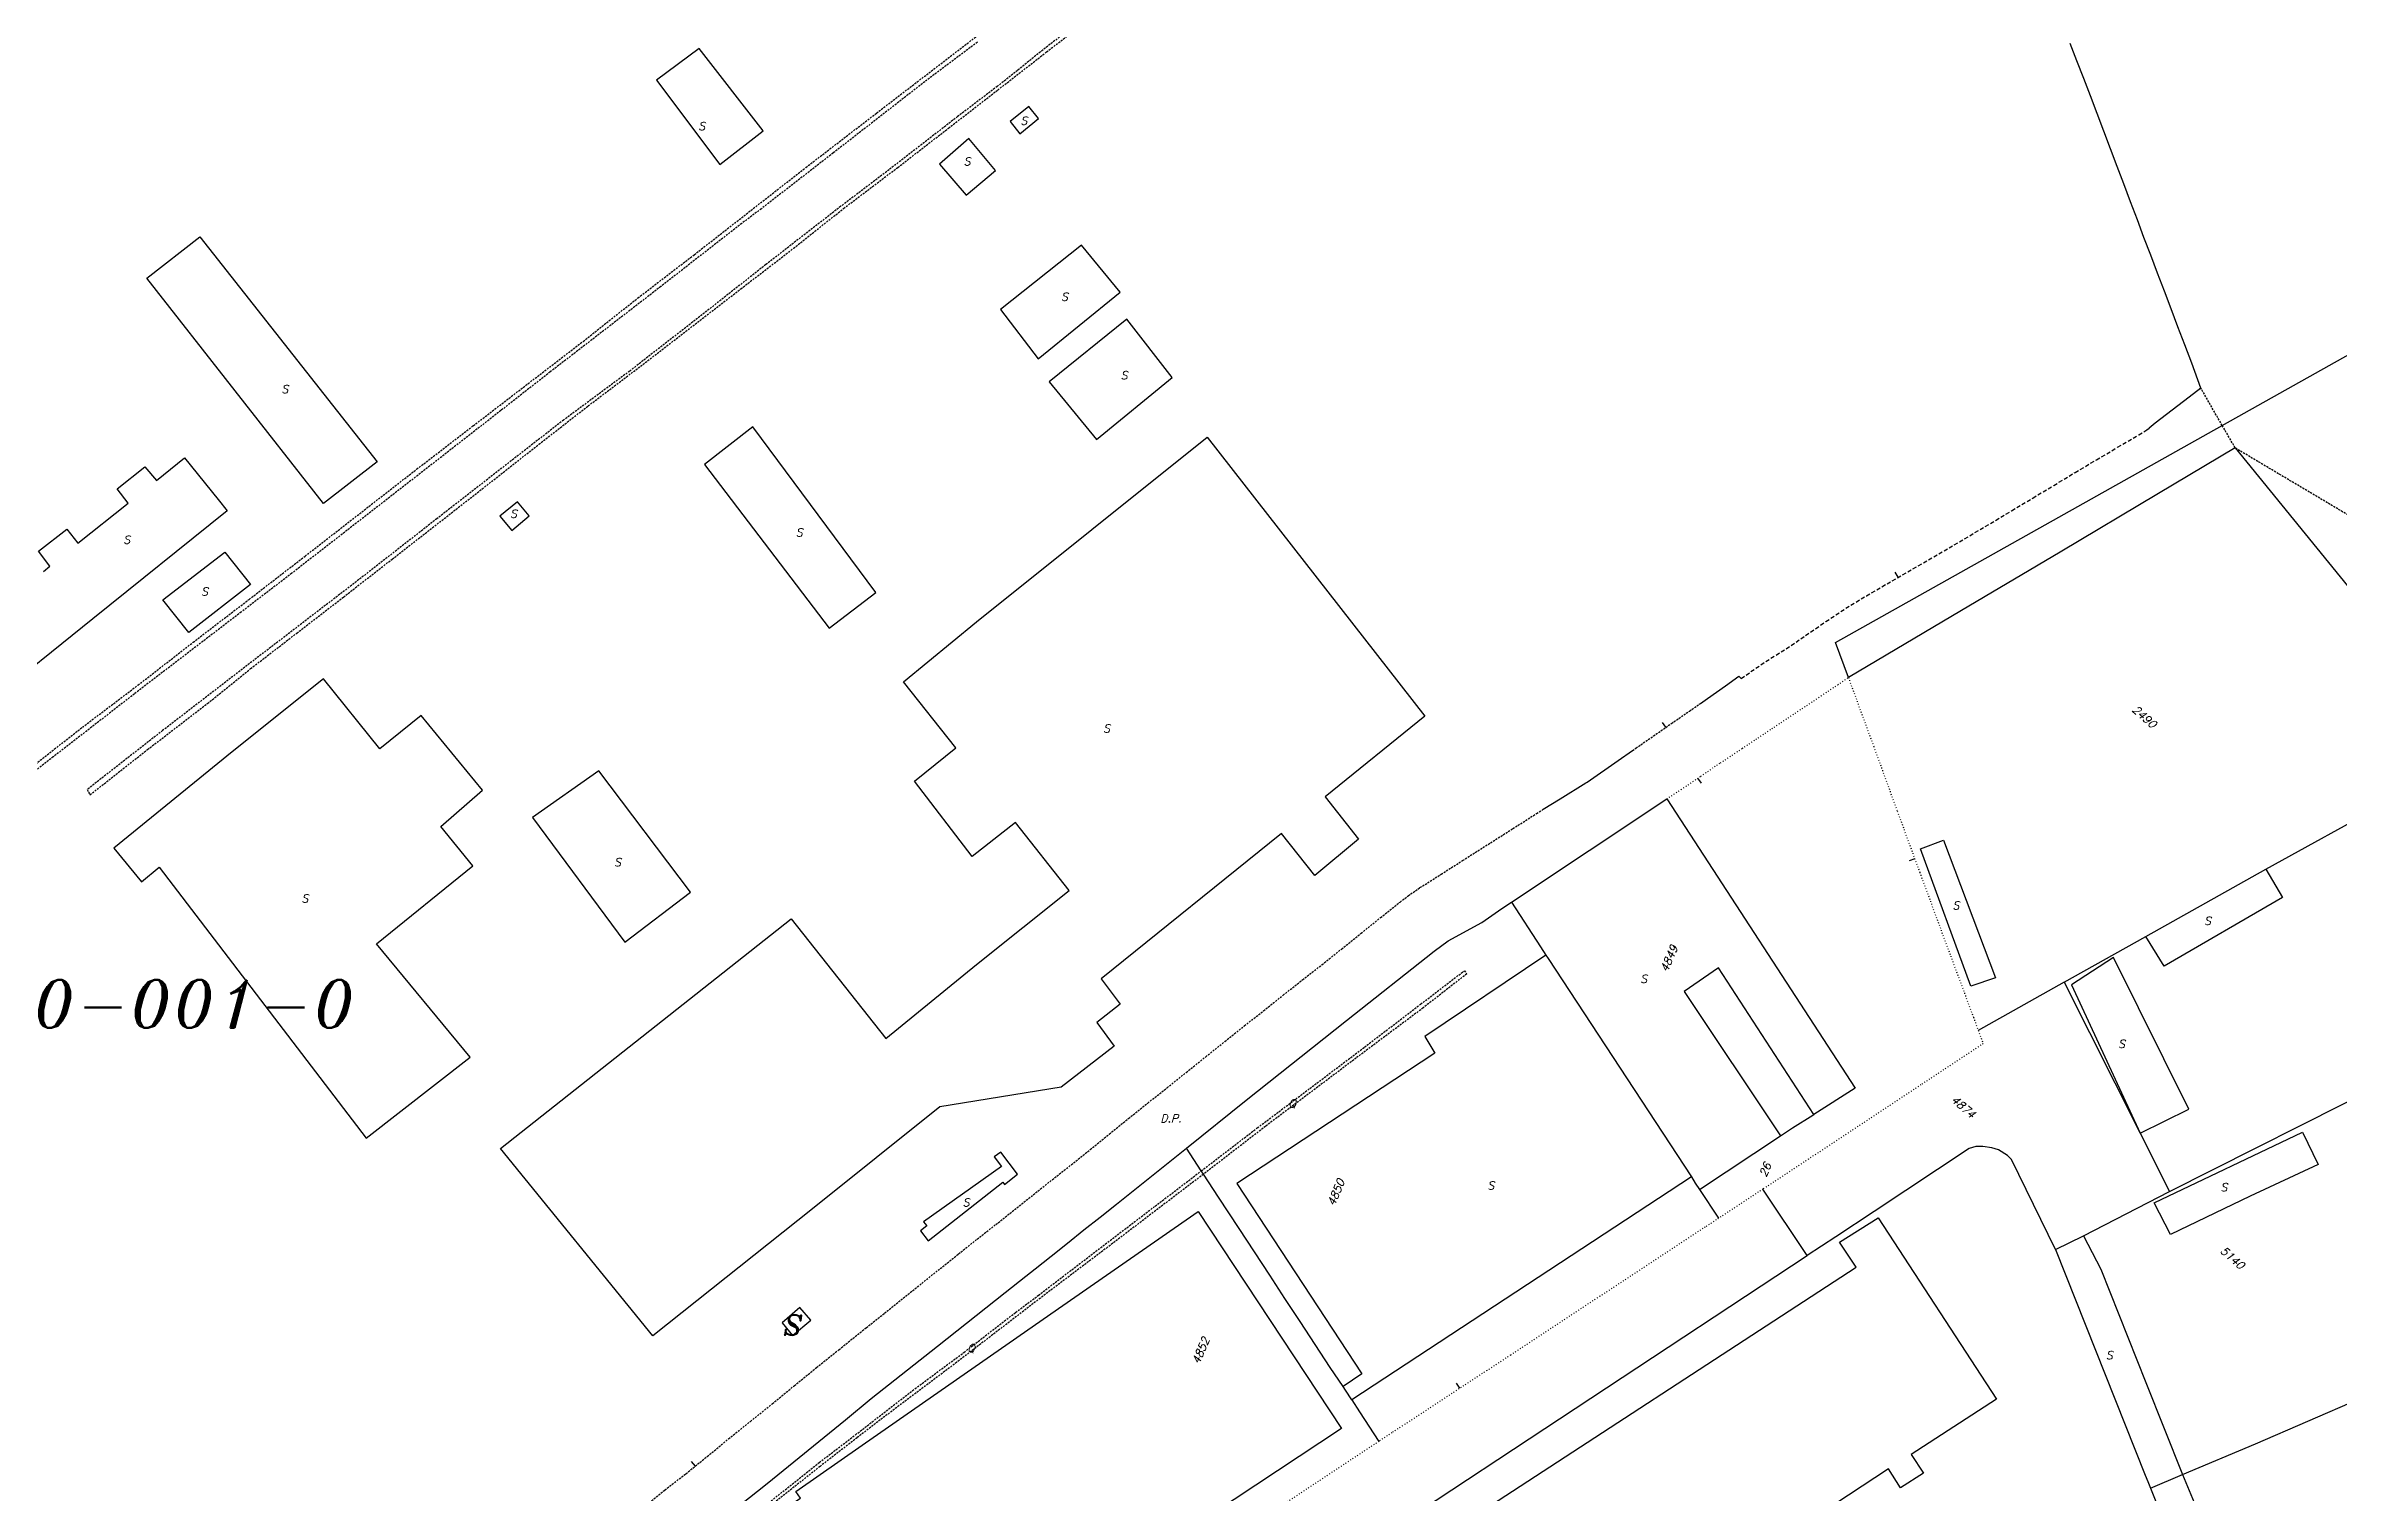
# Model space of a CAD drawing. Extents: x -334462 to -332769, y -29481 to -26664.
# Drawn here: x -333892.3 to -333605.9, y -27427 to -27246.2 of the extents above; entities that cross this region are included whole.
import ezdxf
from ezdxf.enums import TextEntityAlignment as Align

# ---------------------------------------------------------------- set-up
doc = ezdxf.new("R2010")
doc.units = 0
doc.header["$MEASUREMENT"] = 0
for name, pattern in [('DASHED', [0.75, 0.5, -0.25]), ('DOT', [0.25, 0, -0.25]), ('HIDDEN', [0.375, 0.25, -0.125])]:
    doc.linetypes.add(name, pattern=pattern)
for name, color, linetype in [('17', 7, 'CONTINUOUS'), ('18', 7, 'CONTINUOUS'), ('DP$DIVIDING$LINE', 7, 'CONTINUOUS'), ('EASEMENT$BOUNDA$', 7, 'CONTINUOUS'), ('MAP$SHEET$BOUND$', 7, 'CONTINUOUS'), ('PARCEL$BOUNDARY', 7, 'CONTINUOUS'), ('PARCEL$NUMBER', 7, 'CONTINUOUS'), ('SECTION$$A$', 7, 'CONTINUOUS'), ('STRUC$$FOOTPRINT', 7, 'CONTINUOUS')]:
    doc.layers.add(name, color=color, linetype=linetype)
doc.styles.add('ITALICT', font='ITALICT', dxfattribs={"height": 0.2})

msp = doc.modelspace()

# ---------------------------------------------------------------- linework, layer by layer
at = {"layer": '17', "color": 30, "linetype": 'Continuous'}
msp.add_line((-333660.87, -27312.66), (-333661.24, -27312.01), dxfattribs=at)
at = {"layer": '17', "color": 5, "linetype": 'Continuous'}
for p, q in [((-333658.81, -27347.85), (-333659.51, -27348.11)), ((-333715.66, -27414.04), (-333716.08, -27413.41))]:
    msp.add_line(p, q, dxfattribs=at)
at = {"layer": '17', "color": 1, "linetype": 'Continuous'}
msp.add_line((-333811.17, -27423.76), (-333811.64, -27423.17), dxfattribs=at)
at = {"layer": '18', "color": 1, "linetype": 'Continuous'}
for p, q in [((-333689.91, -27331.42), (-333690.34, -27330.81)), ((-333685.94, -27337.79), (-333685.51, -27338.41))]:
    msp.add_line(p, q, dxfattribs=at)
at = {"layer": 'DP$DIVIDING$LINE', "color": 30, "linetype": 'HIDDEN'}
for p, q in [((-333620.38, -27293.7), (-333623.07, -27289.02)), ((-333618.77, -27296.51), (-333620.38, -27293.7))]:
    msp.add_line(p, q, dxfattribs=at)
at = {"layer": 'DP$DIVIDING$LINE', "color": 2, "linetype": 'HIDDEN'}
msp.add_lwpolyline([(-333310.75, -27563.39), (-333603.37, -27305.66), (-333618.77, -27296.51)], dxfattribs=at)
at = {"layer": 'EASEMENT$BOUNDA$', "color": 3, "linetype": 'HIDDEN'}
for points in [[(-333757.65, -27238.94), (-333768.06, -27246.99), (-333770.92, -27249.33), (-333773.45, -27251.31), (-333778.41, -27255.09), (-333786.97, -27261.73), (-333792.99, -27266.3), (-333802.37, -27273.59), (-333811.19, -27280.53), (-333819.38, -27286.89), (-333827.64, -27293.02), (-333833.28, -27297.4), (-333843.47, -27305.35), (-333853.82, -27313.43), (-333866.29, -27323), (-333877.74, -27331.83), (-333887.18, -27339.21), (-333886.82, -27339.86), (-333879.63, -27334.2), (-333872.14, -27328.44), (-333866.75, -27324.09), (-333860.98, -27319.65), (-333855.15, -27315.14), (-333849.07, -27310.41), (-333837.25, -27301.18), (-333830.73, -27296.05), (-333824.59, -27291.26), (-333818.03, -27286.29), (-333805.5, -27276.62), (-333798.91, -27271.55), (-333792.65, -27266.57), (-333785.88, -27261.44), (-333779.54, -27256.53), (-333773.4, -27251.77), (-333767.29, -27247.01), (-333761.15, -27242.26)], [(-333895.7, -27337.63), (-333887.77, -27331.41), (-333880.82, -27326.15), (-333873.93, -27320.79), (-333866.94, -27315.43), (-333859.95, -27310.03), (-333846, -27299.16), (-333838.93, -27293.73), (-333825.2, -27283.18), (-333818.35, -27277.75), (-333811.32, -27272.35), (-333797.37, -27261.45), (-333788.54, -27254.65), (-333774.38, -27243.78)], [(-333775.94, -27245.79), (-333782.51, -27250.73), (-333793.97, -27259.65), (-333802.93, -27266.6), (-333805.37, -27268.43), (-333815.48, -27276.32), (-333829.32, -27287.01), (-333835.48, -27291.83), (-333848.18, -27301.73), (-333861.59, -27312.16), (-333867.93, -27317.02), (-333881.27, -27327.24), (-333891.41, -27335.12), (-333898.55, -27340.63)], [(-333747.96, -27386.87), (-333740.96, -27381.49), (-333734.4, -27376.56), (-333727.56, -27371.39), (-333720.55, -27366.03), (-333715.08, -27361.84), (-333714.79, -27362.24), (-333720.24, -27366.49), (-333728.61, -27372.76), (-333739.94, -27381.3), (-333747.69, -27387.28)], [(-333801.68, -27458.04), (-333801.46, -27457.42), (-333801.49, -27456.73), (-333804.58, -27451.89), (-333809.77, -27443.82), (-333812.86, -27439.01), (-333813.38, -27438.22), (-333813.64, -27437.57), (-333812.78, -27436.53), (-333811.05, -27435.18), (-333807.71, -27432.57), (-333801.72, -27428.12), (-333795.69, -27423.31), (-333791.18, -27419.86), (-333783.74, -27414.09), (-333777.61, -27409.55), (-333771.16, -27404.55), (-333768.3, -27402.41), (-333759.95, -27396.01), (-333753.73, -27391.27), (-333747.96, -27386.87)], [(-333747.69, -27387.28), (-333759.66, -27396.4), (-333768.07, -27402.76), (-333778.51, -27410.79), (-333788.08, -27417.99), (-333790.96, -27420.21), (-333795.6, -27423.8), (-333799.99, -27427.3), (-333804.35, -27430.64), (-333812.58, -27436.92), (-333812.97, -27437.44), (-333813.01, -27437.8), (-333812.18, -27439.34), (-333806.49, -27448.13), (-333800.94, -27456.6), (-333800.94, -27457.03), (-333801.08, -27458.43)]]:
    msp.add_lwpolyline(points, dxfattribs=at)
at = {"layer": 'MAP$SHEET$BOUND$', "color": 6, "linetype": 'Continuous'}
msp.add_line((-333620.38, -27293.7), (-333514.89, -27234.5), dxfattribs=at)
msp.add_lwpolyline([(-333667.1, -27325.19), (-333668.71, -27320.82), (-333620.38, -27293.7)], dxfattribs=at)
at = {"layer": 'PARCEL$BOUNDARY', "color": 7, "linetype": 'Continuous'}
for p, q in [((-333618.77, -27296.51), (-333588.04, -27334.26)), ((-333614.93, -27349.17), (-333588.04, -27334.26)), ((-333709.2, -27353.27), (-333689.78, -27340.36)), ((-333629.93, -27357.55), (-333614.93, -27349.17)), ((-333640.12, -27363.29), (-333629.93, -27357.55)), ((-333640.12, -27363.29), (-333650.87, -27369.31)), ((-333640.12, -27363.29), (-333630.63, -27382.17)), ((-333685.69, -27389.2), (-333675.6, -27382.49)), ((-333630.63, -27382.17), (-333626.98, -27389.45)), ((-333747.96, -27386.87), (-333749.82, -27384.03)), ((-333747.69, -27387.28), (-333747.96, -27386.87)), ((-333685.69, -27389.2), (-333683.33, -27392.79)), ((-333672.27, -27397.46), (-333677.79, -27389.14)), ((-333637.71, -27394.97), (-333626.98, -27389.45)), ((-333641.23, -27396.68), (-333637.71, -27394.97)), ((-333727.66, -27433.97), (-333672.27, -27397.46)), ((-333629.35, -27426.51), (-333625.34, -27424.8)), ((-333629.35, -27426.51), (-333627.55, -27431.02))]:
    msp.add_line(p, q, dxfattribs=at)
for points in [[(-333639.44, -27245.89), (-333638.6, -27248.08), (-333637.74, -27250.28), (-333636.91, -27252.47), (-333636.07, -27254.66), (-333635.24, -27256.85), (-333634.39, -27259.06), (-333633.55, -27261.27), (-333632.72, -27263.47), (-333631.88, -27265.71), (-333631.03, -27267.93), (-333630.22, -27270.15), (-333629.37, -27272.38), (-333628.52, -27274.61), (-333627.66, -27276.85), (-333626.83, -27279.08), (-333625.97, -27281.32), (-333625.09, -27283.59), (-333624.22, -27285.87), (-333623.09, -27288.97), (-333623.07, -27289.02)], [(-333623.07, -27289.02), (-333624.53, -27290.14), (-333626.65, -27291.78), (-333628.75, -27293.39), (-333629.53, -27294.02)], [(-333618.77, -27296.51), (-333628.34, -27302.21), (-333640.62, -27309.53), (-333652.96, -27316.83), (-333667.1, -27325.19)], [(-333685.6, -27328.44), (-333684.71, -27327.81), (-333682.45, -27326.24), (-333680.79, -27325.03), (-333680.51, -27325.31)], [(-333705.22, -27341.67), (-333703.1, -27340.35), (-333699.89, -27338.36), (-333699.76, -27338.28), (-333695.85, -27335.58), (-333694.08, -27334.32)], [(-333689.78, -27340.36), (-333666.25, -27376.51), (-333671.42, -27379.83)], [(-333749.82, -27384.03), (-333742.37, -27378.02), (-333729.8, -27368.08), (-333718.88, -27359.42), (-333717.11, -27358.1), (-333712.92, -27355.8), (-333711.66, -27354.94), (-333710.8, -27354.34), (-333709.54, -27353.5), (-333709.2, -27353.27)], [(-333709.2, -27353.27), (-333705.57, -27358.88), (-333704.9, -27359.9)], [(-333704.9, -27359.9), (-333704.63, -27360.31), (-333686.72, -27387.62)], [(-333626.98, -27389.45), (-333599.87, -27375.79), (-333576.43, -27403.79)], [(-333675.6, -27382.49), (-333674.09, -27381.49), (-333671.55, -27379.92), (-333671.42, -27379.83)], [(-333818.84, -27439.21), (-333810.05, -27432.13), (-333802.2, -27425.93), (-333792.41, -27417.96), (-333789.21, -27415.3), (-333780.92, -27408.77), (-333772.48, -27402.06), (-333769.88, -27400.03), (-333768.73, -27399.1), (-333766.7, -27397.53), (-333764.68, -27395.9), (-333762.64, -27394.24), (-333760.6, -27392.64), (-333758.57, -27391.01), (-333749.82, -27384.03)], [(-333641.23, -27396.68), (-333646.73, -27385.43), (-333647.22, -27384.94), (-333648.33, -27384.24), (-333649.16, -27383.97), (-333650.31, -27383.83), (-333651.18, -27383.83), (-333652.01, -27384.07), (-333663.86, -27391.93), (-333668.66, -27395.09), (-333672.27, -27397.46)], [(-333730.25, -27413.82), (-333731.85, -27411.42), (-333733.73, -27408.56), (-333735.59, -27405.69), (-333737.51, -27402.8), (-333739.4, -27399.88), (-333741.3, -27396.98), (-333743.23, -27394.08), (-333745.82, -27390.13), (-333747.69, -27387.28)], [(-333686.72, -27387.62), (-333686.23, -27388.4), (-333685.69, -27389.2)], [(-333641.23, -27396.68), (-333630.01, -27424.88), (-333629.69, -27425.69), (-333629.35, -27426.51)], [(-333729.15, -27415.5), (-333729.94, -27414.28), (-333730.25, -27413.82)], [(-333729.15, -27415.5), (-333728.18, -27416.99), (-333725.77, -27420.67)], [(-333625.34, -27424.8), (-333616.24, -27420.98), (-333603.17, -27415.31)]]:
    msp.add_lwpolyline(points, dxfattribs=at)
at = {"layer": 'PARCEL$BOUNDARY', "color": 2, "linetype": 'DASHED'}
msp.add_lwpolyline([(-333680.51, -27325.31), (-333677.41, -27323.2), (-333674.89, -27321.6), (-333672.44, -27319.95), (-333669.93, -27318.21), (-333667.43, -27316.54), (-333664.85, -27314.98), (-333662.27, -27313.47), (-333659.68, -27311.98), (-333657.09, -27310.5), (-333654.52, -27308.98), (-333651.93, -27307.47), (-333649.34, -27305.94), (-333646.71, -27304.35), (-333644.07, -27302.76), (-333641.43, -27301.19), (-333638.78, -27299.56), (-333636.11, -27298), (-333633.46, -27296.42), (-333630.8, -27294.88), (-333629.8, -27294.25), (-333629.53, -27294.02)], dxfattribs=at)
at = {"layer": 'PARCEL$BOUNDARY', "color": 2, "linetype": 'DOT'}
for points in [[(-333680.08, -27333.87), (-333678.66, -27332.93), (-333676.67, -27331.6), (-333670.5, -27327.49), (-333668.42, -27326.1), (-333667.1, -27325.19)], [(-333689.78, -27340.36), (-333687.99, -27339.2), (-333685.55, -27337.53), (-333683.1, -27335.87), (-333680.33, -27334.04), (-333680.08, -27333.87)]]:
    msp.add_lwpolyline(points, dxfattribs=at)
at = {"layer": 'PARCEL$BOUNDARY', "color": 2, "linetype": 'HIDDEN'}
for points in [[(-333694.08, -27334.32), (-333693.65, -27334.02), (-333691.45, -27332.5), (-333689.21, -27330.94), (-333686.96, -27329.39), (-333685.6, -27328.44)], [(-333817.53, -27428.8), (-333814.99, -27426.74), (-333812.35, -27424.71), (-333809.69, -27422.56), (-333807.02, -27420.35), (-333804.3, -27418.18), (-333801.56, -27415.98), (-333798.83, -27413.71), (-333796.03, -27411.44), (-333793.24, -27409.21), (-333789.84, -27406.47), (-333787.53, -27404.65), (-333785.2, -27402.77), (-333782.89, -27400.93), (-333780.59, -27399.08), (-333778.28, -27397.24), (-333775.96, -27395.39), (-333773.63, -27393.57), (-333771.29, -27391.71), (-333768.95, -27389.85), (-333766.59, -27387.97), (-333764.22, -27386.11), (-333761.84, -27384.19), (-333759.46, -27382.26), (-333757.06, -27380.31), (-333754.65, -27378.38), (-333752.24, -27376.48), (-333749.83, -27374.55), (-333747.41, -27372.61), (-333745, -27370.68), (-333742.58, -27368.74), (-333740.17, -27366.85), (-333737.74, -27364.91), (-333735.31, -27362.98), (-333732.88, -27361.09), (-333730.44, -27359.14), (-333728, -27357.17), (-333725.56, -27355.21), (-333723.12, -27353.26), (-333722.12, -27352.48), (-333720.63, -27351.46), (-333717.98, -27349.78), (-333715.3, -27348.06), (-333709.02, -27344.08), (-333706.06, -27342.2), (-333705.22, -27341.67)]]:
    msp.add_lwpolyline(points, dxfattribs=at)
at = {"layer": 'SECTION$$A$', "color": 2, "linetype": 'DOT'}
msp.add_line((-333677.79, -27389.14), (-333683.33, -27392.79), dxfattribs=at)
for points in [[(-333667.1, -27325.19), (-333663.94, -27333.83), (-333660.99, -27341.9), (-333658.19, -27349.55), (-333655.41, -27357.08), (-333651.48, -27367.67), (-333650.87, -27369.31)], [(-333650.87, -27369.31), (-333650.25, -27370.96), (-333658.05, -27376.11), (-333672.09, -27385.39), (-333677.79, -27389.14)], [(-333683.33, -27392.79), (-333684.98, -27393.87), (-333709.33, -27409.89), (-333724.13, -27419.59), (-333725.77, -27420.67)], [(-333725.77, -27420.67), (-333739.07, -27429.45), (-333746.99, -27434.69), (-333754.38, -27439.58), (-333771.04, -27450.52), (-333774.01, -27452.47), (-333791.9, -27464.3)]]:
    msp.add_lwpolyline(points, dxfattribs=at)
at = {"layer": 'STRUC$$FOOTPRINT', "color": 1, "linetype": 'Continuous'}
for p, q in [((-333802.72, -27256.88), (-333810.7, -27246.57)), ((-333768.29, -27255.31), (-333769.49, -27253.84)), ((-333773.69, -27261.83), (-333776.99, -27257.82)), ((-333758.11, -27277.02), (-333762.92, -27271.15)), ((-333757.28, -27280.4), (-333766.98, -27288.22)), ((-333788.64, -27314.57), (-333803.99, -27293.88)), ((-333850.92, -27298.23), (-333857.63, -27303.43)), ((-333870.82, -27302.94), (-333869.67, -27304.36)), ((-333831.95, -27305), (-333833.4, -27303.24)), ((-333874.45, -27319.56), (-333877.71, -27315.47)), ((-333869.07, -27334.47), (-333883.82, -27346.51)), ((-333651.81, -27363.76), (-333658.11, -27346.62)), ((-333820, -27358.28), (-333811.77, -27352.03)), ((-333630.63, -27382.17), (-333624.57, -27379.16)), ((-333628.89, -27390.87), (-333610.36, -27382.04)), ((-333816.5, -27407.49), (-333835.52, -27384.08)), ((-333686.72, -27387.62), (-333729.15, -27415.5)), ((-333766.75, -27404.73), (-333748.36, -27391.93)), ((-333663.39, -27392.72), (-333648.61, -27415.39)), ((-333783.04, -27394.37), (-333782.09, -27395.6)), ((-333796.73, -27405.51), (-333798.13, -27403.92))]:
    msp.add_line(p, q, dxfattribs=at)
for points in [[(-333810.7, -27246.57), (-333816.03, -27250.54), (-333808.1, -27261.08), (-333802.72, -27256.88)], [(-333769.49, -27253.84), (-333771.85, -27255.72), (-333770.62, -27257.26), (-333768.29, -27255.31)], [(-333776.99, -27257.82), (-333780.66, -27261.05), (-333777.33, -27264.91), (-333773.69, -27261.83)], [(-333857.63, -27303.43), (-333879.72, -27275.29), (-333873.09, -27270.12), (-333850.92, -27298.23)], [(-333762.92, -27271.15), (-333773.06, -27279.2), (-333768.33, -27285.36), (-333758.11, -27277.02)], [(-333766.98, -27288.22), (-333761.04, -27295.43), (-333751.58, -27287.69), (-333757.28, -27280.4)], [(-333803.99, -27293.88), (-333810.03, -27298.57), (-333794.44, -27319.03), (-333788.64, -27314.57)], [(-333835.52, -27384.08), (-333799.19, -27355.36), (-333787.39, -27370.31), (-333776.05, -27361.05), (-333764.47, -27351.81), (-333771.17, -27343.32), (-333776.57, -27347.57), (-333783.81, -27338.16), (-333778.62, -27333.98), (-333785.16, -27325.72), (-333776.03, -27318.25), (-333747.23, -27295.15), (-333720.04, -27330.01), (-333732.47, -27340.12), (-333728.33, -27345.4), (-333733.78, -27349.93), (-333737.92, -27344.69), (-333760.47, -27362.86), (-333758.11, -27366.03), (-333761.01, -27368.32), (-333758.85, -27371.29), (-333765.46, -27376.42), (-333780.64, -27378.87), (-333796.53, -27391.62), (-333816.5, -27407.49)], [(-333892.64, -27311.93), (-333891.82, -27311.26), (-333893.27, -27309.42), (-333889.73, -27306.67), (-333888.33, -27308.42), (-333882.04, -27303.42), (-333883.44, -27301.63), (-333879.95, -27298.88), (-333878.5, -27300.58), (-333875, -27297.75), (-333870.82, -27302.94)], [(-333869.67, -27304.36), (-333886.46, -27317.86), (-333899.61, -27328.45)], [(-333833.4, -27303.24), (-333835.62, -27305.04), (-333834.09, -27306.84), (-333831.95, -27305)], [(-333877.71, -27315.47), (-333869.99, -27309.53), (-333866.78, -27313.56), (-333874.45, -27319.56)], [(-333883.82, -27346.51), (-333880.37, -27350.75), (-333878.19, -27348.91), (-333852.3, -27382.77), (-333839.33, -27372.67), (-333851, -27358.48), (-333839, -27348.72), (-333842.98, -27343.8), (-333837.77, -27339.26), (-333845.45, -27329.94), (-333850.61, -27334.1), (-333857.66, -27325.36), (-333869.07, -27334.47)], [(-333811.77, -27352.03), (-333823.22, -27336.86), (-333831.51, -27342.68), (-333820, -27358.28)], [(-333658.11, -27346.62), (-333655.23, -27345.52), (-333648.73, -27362.73), (-333651.81, -27363.76)], [(-333614.93, -27349.17), (-333612.84, -27352.69), (-333627.66, -27361.29), (-333629.93, -27357.55)], [(-333704.9, -27359.9), (-333720.04, -27370.05), (-333718.79, -27372.15), (-333743.51, -27388.42), (-333727.91, -27412.23), (-333730.25, -27413.82)], [(-333671.42, -27379.83), (-333683.33, -27361.49), (-333687.64, -27364.43), (-333675.6, -27382.49)], [(-333624.57, -27379.16), (-333633.97, -27360.21), (-333639.21, -27363.6), (-333630.63, -27382.17)], [(-333610.36, -27382.04), (-333608.41, -27386.06), (-333616.9, -27390.04), (-333626.84, -27394.81), (-333628.89, -27390.87)], [(-333782.09, -27395.6), (-333772.77, -27388.29), (-333772.54, -27388.55), (-333770.91, -27387.28), (-333773, -27384.53), (-333773.82, -27385.12), (-333772.92, -27386.31), (-333782.65, -27393.23), (-333782.27, -27393.73), (-333783.04, -27394.37)], [(-333748.36, -27391.93), (-333730.45, -27419.07), (-333749.12, -27431.45), (-333773.07, -27447.34), (-333790.71, -27459.05), (-333807.2, -27433.73), (-333798.02, -27427.79), (-333798.63, -27426.93), (-333790.34, -27421.16), (-333766.75, -27404.73)], [(-333648.61, -27415.39), (-333659.25, -27422.32), (-333657.72, -27424.64), (-333660.59, -27426.49), (-333662.07, -27424.1), (-333685.39, -27439.42), (-333664.46, -27471.27), (-333684.81, -27484.84), (-333703, -27457.24), (-333701.35, -27456.05), (-333704.76, -27450.8), (-333706.9, -27452.22), (-333708.92, -27449.03), (-333706.81, -27447.67), (-333716.85, -27432.23), (-333719.12, -27433.52), (-333721.15, -27430.48), (-333718.43, -27428.78), (-333716.47, -27431.73), (-333666.14, -27398.89), (-333668.22, -27395.79), (-333663.39, -27392.72)], [(-333637.71, -27394.97), (-333635.54, -27399.13), (-333629.94, -27413.3), (-333625.34, -27424.8)], [(-333798.13, -27403.92), (-333800.34, -27405.84), (-333799.04, -27407.43), (-333796.73, -27405.51)], [(-333625.34, -27424.8), (-333623.25, -27429.8), (-333627.41, -27431.37)]]:
    msp.add_lwpolyline(points, dxfattribs=at)

# ---------------------------------------------------------------- texts
at = {"layer": 'DP$DIVIDING$LINE', "color": 2, "linetype": 'Continuous', "style": 'ITALICT'}
msp.add_text('D.P.', height=1, dxfattribs=at).set_placement((-333751.75, -27380.3), align=Align.MIDDLE)
at = {"layer": 'EASEMENT$BOUNDA$', "color": 3, "linetype": 'Continuous', "style": 'ITALICT'}
for p in [(-333736.6, -27378.49), (-333776.73, -27409.09)]:
    msp.add_text('Q', height=1, dxfattribs=at).set_placement(p, align=Align.MIDDLE)
at = {"layer": 'MAP$SHEET$BOUND$', "color": 6, "linetype": 'Continuous', "style": 'ITALICT'}
msp.add_text('232001-00-001-0', height=6, dxfattribs=at).set_placement((-333896, -27366), align=Align.MIDDLE)
at = {"layer": 'PARCEL$NUMBER', "color": 7, "linetype": 'Continuous', "style": 'ITALICT'}
for s, rotation, p in [('2490', 318.6325, (-333630.12, -27330.09)), ('4849', 67.0521, (-333689.51, -27360.33)), ('4874', 318.6325, (-333652.73, -27378.85)), ('4850', 67.0521, (-333731.13, -27389.57)), ('26', 67.0521, (-333677.5, -27386.73)), ('5140', 318.6325, (-333619.12, -27397.73)), ('4852', 67.0521, (-333748.03, -27409.34))]:
    msp.add_text(s, height=1, rotation=rotation, dxfattribs=at).set_placement(p, align=Align.MIDDLE)
at = {"layer": 'STRUC$$FOOTPRINT', "color": 1, "linetype": 'Continuous', "style": 'ITALICT'}
for height, p in [(1, (-333810.38, -27256.28)), (1, (-333770.12, -27255.6)), (1, (-333777.23, -27260.68)), (1, (-333765.05, -27277.61)), (1, (-333757.61, -27287.42)), (1, (-333862.47, -27289.15)), (1, (-333833.9, -27304.73)), (1, (-333882.23, -27307.97)), (1, (-333798.2, -27307.06)), (1, (-333872.51, -27314.46)), (1, (-333759.79, -27331.56)), (1, (-333820.9, -27348.28)), (1, (-333859.96, -27352.81)), (1, (-333653.66, -27353.68)), (1, (-333622.23, -27355.62)), (1, (-333692.68, -27362.86)), (1, (-333632.97, -27370.99)), (1, (-333711.78, -27388.69)), (1, (-333620.18, -27388.91)), (1, (-333777.35, -27390.8)), (2.5, (-333798.96, -27406.16)), (1, (-333634.5, -27409.9))]:
    msp.add_text('S', height=height, dxfattribs=at).set_placement(p, align=Align.MIDDLE)

doc.saveas('drawing.dxf')
